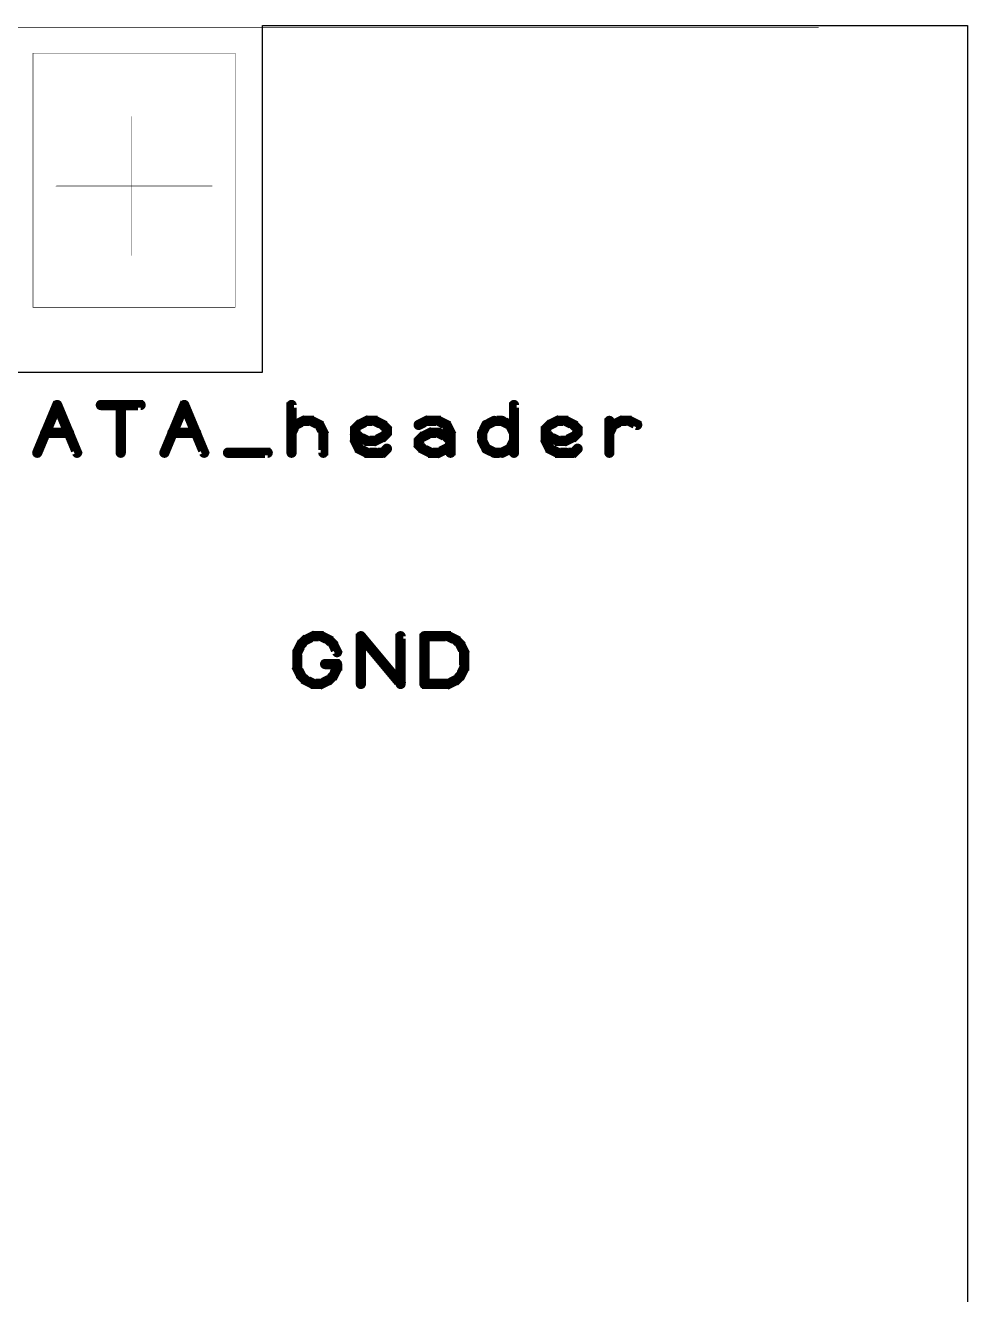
# Model space of a CAD drawing. Extents: x 1.5 to 98, y 12 to 104.4.
# Drawn here: x 81.69 to 98, y 82.44 to 104.4 of the extents above; entities that cross this region are included whole.
import ezdxf

# ---------------------------------------------------------------- set-up
doc = ezdxf.new("R2010")
doc.units = 0
doc.layers.add('_BOARD', color=254, linetype='CONTINUOUS')
doc.layers.add('TOP_SILKSCREEN', color=1, linetype='CONTINUOUS')

msp = doc.modelspace()

# ---------------------------------------------------------------- linework, layer by layer
at = {"layer": '_BOARD', "color": 3}
msp.add_lwpolyline([(2.4, 12), (2.4, 104.4), (2.4, 104.4), (30.6, 104.4), (30.6, 104.4), (30.6, 98.4), (30.6, 98.4), (85.8, 98.4), (85.8, 98.4), (85.8, 104.4), (85.8, 104.4), (98, 104.4), (98, 104.4), (98, 12), (98, 12), (2.4, 12), (2.4, 12)], close=True, dxfattribs=at)
at = {"layer": 'TOP_SILKSCREEN', "color": 135}
for points in [[(95.42, 104.3575, 0.005, 0.005, 1), (95.42, 104.3625, 0, 0, 0), (95.42, 104.36, 0, 0, 0), (95.42, 104.36, 0.01, 0.01, 0), (81.42, 104.36, 0.01, 0.01, 0), (81.42, 104.36, 0, 0, 0), (81.42, 104.36, 0.005, 0.005, 0), (81.42, 104.3625, 0.005, 0.005, 1), (81.42, 104.3575, 0, 0, 0)], [(83.5225, 100.42, 0.005, 0.005, 1), (83.5275, 100.42, 0, 0, 0), (83.525, 100.42, 0, 0, 0), (83.525, 100.42, 0.01, 0.01, 0), (83.525, 102.82, 0.01, 0.01, 0), (83.525, 102.82, 0, 0, 0), (83.525, 102.82, 0.005, 0.005, 0), (83.5275, 102.82, 0.005, 0.005, 1), (83.5225, 102.82, 0, 0, 0)], [(84.925, 101.6175, 0.005, 0.005, 1), (84.925, 101.6225, 0, 0, 0), (84.925, 101.62, 0, 0, 0), (84.925, 101.62, 0.01, 0.01, 0), (82.225, 101.62, 0.01, 0.01, 0), (82.225, 101.62, 0, 0, 0), (82.225, 101.62, 0.005, 0.005, 0), (82.225, 101.6225, 0.005, 0.005, 1), (82.225, 101.6175, 0, 0, 0)], [(81.8589, 97.0234, 0.0889, 0.0889, 1), (81.9411, 96.9892, 0, 0, 0), (81.9, 97.0063, 0, 0, 0), (81.9, 97.0063, 0.1778, 0.1778, 0), (82.2438, 97.8313, 0.1778, 0.1778, 0), (82.2438, 97.8313, 0, 0, 0), (82.2438, 97.8313, 0.0889, 0.0889, 0), (82.2849, 97.8142, 0.0889, 0.0889, 1), (82.2027, 97.8484, 0, 0, 0)], [(82.2849, 97.8484, 0.0889, 0.0889, 1), (82.2027, 97.8142, 0, 0, 0), (82.2438, 97.8313, 0, 0, 0), (82.2438, 97.8313, 0.1778, 0.1778, 0), (82.5875, 97.0063, 0.1778, 0.1778, 0), (82.5875, 97.0063, 0, 0, 0), (82.5875, 97.0063, 0.0889, 0.0889, 0), (82.5464, 96.9892, 0.0889, 0.0889, 1), (82.6286, 97.0234, 0, 0, 0)], [(83, 97.8758, 0.0889, 0.0889, 1), (83, 97.7868, 0, 0, 0), (83, 97.8313, 0, 0, 0), (83, 97.8313, 0.1778, 0.1778, 0), (83.6875, 97.8313, 0.1778, 0.1778, 0), (83.6875, 97.8313, 0, 0, 0), (83.6875, 97.8313, 0.0889, 0.0889, 0), (83.6875, 97.7868, 0.0889, 0.0889, 1), (83.6875, 97.8758, 0, 0, 0)], [(83.2993, 97.0063, 0.0889, 0.0889, 1), (83.3883, 97.0063, 0, 0, 0), (83.3438, 97.0063, 0, 0, 0), (83.3438, 97.0063, 0.1778, 0.1778, 0), (83.3438, 97.8313, 0.1778, 0.1778, 0), (83.3438, 97.8313, 0, 0, 0), (83.3438, 97.8313, 0.0889, 0.0889, 0), (83.3883, 97.8313, 0.0889, 0.0889, 1), (83.2993, 97.8313, 0, 0, 0)], [(84.0589, 97.0234, 0.0889, 0.0889, 1), (84.1411, 96.9892, 0, 0, 0), (84.1, 97.0063, 0, 0, 0), (84.1, 97.0063, 0.1778, 0.1778, 0), (84.4438, 97.8313, 0.1778, 0.1778, 0), (84.4438, 97.8313, 0, 0, 0), (84.4438, 97.8313, 0.0889, 0.0889, 0), (84.4849, 97.8142, 0.0889, 0.0889, 1), (84.4027, 97.8484, 0, 0, 0)], [(84.4849, 97.8484, 0.0889, 0.0889, 1), (84.4027, 97.8142, 0, 0, 0), (84.4438, 97.8313, 0, 0, 0), (84.4438, 97.8313, 0.1778, 0.1778, 0), (84.7875, 97.0063, 0.1778, 0.1778, 0), (84.7875, 97.0063, 0, 0, 0), (84.7875, 97.0063, 0.0889, 0.0889, 0), (84.7464, 96.9892, 0.0889, 0.0889, 1), (84.8286, 97.0234, 0, 0, 0)], [(86.2555, 97.0063, 0.0889, 0.0889, 1), (86.3445, 97.0063, 0, 0, 0), (86.3, 97.0063, 0, 0, 0), (86.3, 97.0063, 0.1778, 0.1778, 0), (86.3, 97.8313, 0.1778, 0.1778, 0), (86.3, 97.8313, 0, 0, 0), (86.3, 97.8313, 0.0889, 0.0889, 0), (86.3445, 97.8313, 0.0889, 0.0889, 1), (86.2555, 97.8313, 0, 0, 0)], [(90.1055, 97.0063, 0.0889, 0.0889, 1), (90.1945, 97.0063, 0, 0, 0), (90.15, 97.0063, 0, 0, 0), (90.15, 97.0063, 0.1778, 0.1778, 0), (90.15, 97.8313, 0.1778, 0.1778, 0), (90.15, 97.8313, 0, 0, 0), (90.15, 97.8313, 0.0889, 0.0889, 0), (90.1945, 97.8313, 0.0889, 0.0889, 1), (90.1055, 97.8313, 0, 0, 0)], [(86.2602, 97.3699, 0.0889, 0.0889, 1), (86.3398, 97.3301, 0, 0, 0), (86.3, 97.35, 0, 0, 0), (86.3, 97.35, 0.1778, 0.1778, 0), (86.3688, 97.4875, 0.1778, 0.1778, 0), (86.3688, 97.4875, 0, 0, 0), (86.3688, 97.4875, 0.0889, 0.0889, 0), (86.4086, 97.4676, 0.0889, 0.0889, 1), (86.329, 97.5074, 0, 0, 0)], [(86.3489, 97.5273, 0.0889, 0.0889, 1), (86.3887, 97.4477, 0, 0, 0), (86.3688, 97.4875, 0, 0, 0), (86.3688, 97.4875, 0.1778, 0.1778, 0), (86.5063, 97.5563, 0.1778, 0.1778, 0), (86.5063, 97.5563, 0, 0, 0), (86.5063, 97.5563, 0.0889, 0.0889, 0), (86.5262, 97.5165, 0.0889, 0.0889, 1), (86.4864, 97.5961, 0, 0, 0)], [(86.5063, 97.6008, 0.0889, 0.0889, 1), (86.5063, 97.5118, 0, 0, 0), (86.5063, 97.5563, 0, 0, 0), (86.5063, 97.5563, 0.1778, 0.1778, 0), (86.6438, 97.5563, 0.1778, 0.1778, 0), (86.6438, 97.5563, 0, 0, 0), (86.6438, 97.5563, 0.0889, 0.0889, 0), (86.6438, 97.5118, 0.0889, 0.0889, 1), (86.6438, 97.6008, 0, 0, 0)], [(86.6637, 97.5961, 0.0889, 0.0889, 1), (86.6239, 97.5165, 0, 0, 0), (86.6438, 97.5563, 0, 0, 0), (86.6438, 97.5563, 0.1778, 0.1778, 0), (86.7813, 97.4875, 0.1778, 0.1778, 0), (86.7813, 97.4875, 0, 0, 0), (86.7813, 97.4875, 0.0889, 0.0889, 0), (86.7614, 97.4477, 0.0889, 0.0889, 1), (86.8012, 97.5273, 0, 0, 0)], [(86.8211, 97.5074, 0.0889, 0.0889, 1), (86.7415, 97.4676, 0, 0, 0), (86.7813, 97.4875, 0, 0, 0), (86.7813, 97.4875, 0.1778, 0.1778, 0), (86.85, 97.35, 0.1778, 0.1778, 0), (86.85, 97.35, 0, 0, 0), (86.85, 97.35, 0.0889, 0.0889, 0), (86.8102, 97.3301, 0.0889, 0.0889, 1), (86.8898, 97.3699, 0, 0, 0)], [(87.3685, 97.4503, 0.0889, 0.0889, 1), (87.4315, 97.3873, 0, 0, 0), (87.4, 97.4188, 0, 0, 0), (87.4, 97.4188, 0.1778, 0.1778, 0), (87.4688, 97.4875, 0.1778, 0.1778, 0), (87.4688, 97.4875, 0, 0, 0), (87.4688, 97.4875, 0.0889, 0.0889, 0), (87.5003, 97.456, 0.0889, 0.0889, 1), (87.4373, 97.519, 0, 0, 0)], [(87.3555, 97.2125, 0.0889, 0.0889, 1), (87.4445, 97.2125, 0, 0, 0), (87.4, 97.2125, 0, 0, 0), (87.4, 97.2125, 0.1778, 0.1778, 0), (87.4, 97.4188, 0.1778, 0.1778, 0), (87.4, 97.4188, 0, 0, 0), (87.4, 97.4188, 0.0889, 0.0889, 0), (87.4445, 97.4188, 0.0889, 0.0889, 1), (87.3555, 97.4188, 0, 0, 0)], [(87.4489, 97.5273, 0.0889, 0.0889, 1), (87.4887, 97.4477, 0, 0, 0), (87.4688, 97.4875, 0, 0, 0), (87.4688, 97.4875, 0.1778, 0.1778, 0), (87.6063, 97.5563, 0.1778, 0.1778, 0), (87.6063, 97.5563, 0, 0, 0), (87.6063, 97.5563, 0.0889, 0.0889, 0), (87.6262, 97.5165, 0.0889, 0.0889, 1), (87.5864, 97.5961, 0, 0, 0)], [(87.6063, 97.6008, 0.0889, 0.0889, 1), (87.6063, 97.5118, 0, 0, 0), (87.6063, 97.5563, 0, 0, 0), (87.6063, 97.5563, 0.1778, 0.1778, 0), (87.7438, 97.5563, 0.1778, 0.1778, 0), (87.7438, 97.5563, 0, 0, 0), (87.7438, 97.5563, 0.0889, 0.0889, 0), (87.7438, 97.5118, 0.0889, 0.0889, 1), (87.7438, 97.6008, 0, 0, 0)], [(87.7637, 97.5961, 0.0889, 0.0889, 1), (87.7239, 97.5165, 0, 0, 0), (87.7438, 97.5563, 0, 0, 0), (87.7438, 97.5563, 0.1778, 0.1778, 0), (87.8813, 97.4875, 0.1778, 0.1778, 0), (87.8813, 97.4875, 0, 0, 0), (87.8813, 97.4875, 0.0889, 0.0889, 0), (87.8614, 97.4477, 0.0889, 0.0889, 1), (87.9012, 97.5273, 0, 0, 0)], [(87.9128, 97.519, 0.0889, 0.0889, 1), (87.8498, 97.456, 0, 0, 0), (87.8813, 97.4875, 0, 0, 0), (87.8813, 97.4875, 0.1778, 0.1778, 0), (87.95, 97.4188, 0.1778, 0.1778, 0), (87.95, 97.4188, 0, 0, 0), (87.95, 97.4188, 0.0889, 0.0889, 0), (87.9185, 97.3873, 0.0889, 0.0889, 1), (87.9815, 97.4503, 0, 0, 0)], [(87.9945, 97.4188, 0.0889, 0.0889, 1), (87.9055, 97.4188, 0, 0, 0), (87.95, 97.4188, 0, 0, 0), (87.95, 97.4188, 0.1778, 0.1778, 0), (87.95, 97.35, 0.1778, 0.1778, 0), (87.95, 97.35, 0, 0, 0), (87.95, 97.35, 0.0889, 0.0889, 0), (87.9055, 97.35, 0.0889, 0.0889, 1), (87.9945, 97.35, 0, 0, 0)], [(88.4801, 97.5273, 0.0889, 0.0889, 1), (88.5199, 97.4477, 0, 0, 0), (88.5, 97.4875, 0, 0, 0), (88.5, 97.4875, 0.1778, 0.1778, 0), (88.6375, 97.5563, 0.1778, 0.1778, 0), (88.6375, 97.5563, 0, 0, 0), (88.6375, 97.5563, 0.0889, 0.0889, 0), (88.6574, 97.5165, 0.0889, 0.0889, 1), (88.6176, 97.5961, 0, 0, 0)], [(88.6375, 97.6008, 0.0889, 0.0889, 1), (88.6375, 97.5118, 0, 0, 0), (88.6375, 97.5563, 0, 0, 0), (88.6375, 97.5563, 0.1778, 0.1778, 0), (88.8438, 97.5563, 0.1778, 0.1778, 0), (88.8438, 97.5563, 0, 0, 0), (88.8438, 97.5563, 0.0889, 0.0889, 0), (88.8438, 97.5118, 0.0889, 0.0889, 1), (88.8438, 97.6008, 0, 0, 0)], [(88.8637, 97.5961, 0.0889, 0.0889, 1), (88.8239, 97.5165, 0, 0, 0), (88.8438, 97.5563, 0, 0, 0), (88.8438, 97.5563, 0.1778, 0.1778, 0), (88.9813, 97.4875, 0.1778, 0.1778, 0), (88.9813, 97.4875, 0, 0, 0), (88.9813, 97.4875, 0.0889, 0.0889, 0), (88.9614, 97.4477, 0.0889, 0.0889, 1), (89.0012, 97.5273, 0, 0, 0)], [(89.0211, 97.5074, 0.0889, 0.0889, 1), (88.9415, 97.4676, 0, 0, 0), (88.9813, 97.4875, 0, 0, 0), (88.9813, 97.4875, 0.1778, 0.1778, 0), (89.05, 97.35, 0.1778, 0.1778, 0), (89.05, 97.35, 0, 0, 0), (89.05, 97.35, 0.0889, 0.0889, 0), (89.0102, 97.3301, 0.0889, 0.0889, 1), (89.0898, 97.3699, 0, 0, 0)], [(89.7086, 97.4676, 0.0889, 0.0889, 1), (89.629, 97.5074, 0, 0, 0), (89.6688, 97.4875, 0, 0, 0), (89.6688, 97.4875, 0.1778, 0.1778, 0), (89.6, 97.35, 0.1778, 0.1778, 0), (89.6, 97.35, 0, 0, 0), (89.6, 97.35, 0.0889, 0.0889, 0), (89.5602, 97.3699, 0.0889, 0.0889, 1), (89.6398, 97.3301, 0, 0, 0)], [(89.8262, 97.5165, 0.0889, 0.0889, 1), (89.7864, 97.5961, 0, 0, 0), (89.8063, 97.5563, 0, 0, 0), (89.8063, 97.5563, 0.1778, 0.1778, 0), (89.6688, 97.4875, 0.1778, 0.1778, 0), (89.6688, 97.4875, 0, 0, 0), (89.6688, 97.4875, 0.0889, 0.0889, 0), (89.6489, 97.5273, 0.0889, 0.0889, 1), (89.6887, 97.4477, 0, 0, 0)], [(89.9438, 97.5118, 0.0889, 0.0889, 1), (89.9438, 97.6008, 0, 0, 0), (89.9438, 97.5563, 0, 0, 0), (89.9438, 97.5563, 0.1778, 0.1778, 0), (89.8063, 97.5563, 0.1778, 0.1778, 0), (89.8063, 97.5563, 0, 0, 0), (89.8063, 97.5563, 0.0889, 0.0889, 0), (89.8063, 97.6008, 0.0889, 0.0889, 1), (89.8063, 97.5118, 0, 0, 0)], [(90.0614, 97.4477, 0.0889, 0.0889, 1), (90.1012, 97.5273, 0, 0, 0), (90.0813, 97.4875, 0, 0, 0), (90.0813, 97.4875, 0.1778, 0.1778, 0), (89.9438, 97.5563, 0.1778, 0.1778, 0), (89.9438, 97.5563, 0, 0, 0), (89.9438, 97.5563, 0.0889, 0.0889, 0), (89.9637, 97.5961, 0.0889, 0.0889, 1), (89.9239, 97.5165, 0, 0, 0)], [(90.1102, 97.3301, 0.0889, 0.0889, 1), (90.1898, 97.3699, 0, 0, 0), (90.15, 97.35, 0, 0, 0), (90.15, 97.35, 0.1778, 0.1778, 0), (90.0813, 97.4875, 0.1778, 0.1778, 0), (90.0813, 97.4875, 0, 0, 0), (90.0813, 97.4875, 0.0889, 0.0889, 0), (90.1211, 97.5074, 0.0889, 0.0889, 1), (90.0415, 97.4676, 0, 0, 0)], [(90.6685, 97.4503, 0.0889, 0.0889, 1), (90.7315, 97.3873, 0, 0, 0), (90.7, 97.4188, 0, 0, 0), (90.7, 97.4188, 0.1778, 0.1778, 0), (90.7688, 97.4875, 0.1778, 0.1778, 0), (90.7688, 97.4875, 0, 0, 0), (90.7688, 97.4875, 0.0889, 0.0889, 0), (90.8003, 97.456, 0.0889, 0.0889, 1), (90.7373, 97.519, 0, 0, 0)], [(90.6555, 97.2125, 0.0889, 0.0889, 1), (90.7445, 97.2125, 0, 0, 0), (90.7, 97.2125, 0, 0, 0), (90.7, 97.2125, 0.1778, 0.1778, 0), (90.7, 97.4188, 0.1778, 0.1778, 0), (90.7, 97.4188, 0, 0, 0), (90.7, 97.4188, 0.0889, 0.0889, 0), (90.7445, 97.4188, 0.0889, 0.0889, 1), (90.6555, 97.4188, 0, 0, 0)], [(90.7489, 97.5273, 0.0889, 0.0889, 1), (90.7887, 97.4477, 0, 0, 0), (90.7688, 97.4875, 0, 0, 0), (90.7688, 97.4875, 0.1778, 0.1778, 0), (90.9063, 97.5563, 0.1778, 0.1778, 0), (90.9063, 97.5563, 0, 0, 0), (90.9063, 97.5563, 0.0889, 0.0889, 0), (90.9262, 97.5165, 0.0889, 0.0889, 1), (90.8864, 97.5961, 0, 0, 0)], [(90.9063, 97.6008, 0.0889, 0.0889, 1), (90.9063, 97.5118, 0, 0, 0), (90.9063, 97.5563, 0, 0, 0), (90.9063, 97.5563, 0.1778, 0.1778, 0), (91.0438, 97.5563, 0.1778, 0.1778, 0), (91.0438, 97.5563, 0, 0, 0), (91.0438, 97.5563, 0.0889, 0.0889, 0), (91.0438, 97.5118, 0.0889, 0.0889, 1), (91.0438, 97.6008, 0, 0, 0)], [(91.0637, 97.5961, 0.0889, 0.0889, 1), (91.0239, 97.5165, 0, 0, 0), (91.0438, 97.5563, 0, 0, 0), (91.0438, 97.5563, 0.1778, 0.1778, 0), (91.1813, 97.4875, 0.1778, 0.1778, 0), (91.1813, 97.4875, 0, 0, 0), (91.1813, 97.4875, 0.0889, 0.0889, 0), (91.1614, 97.4477, 0.0889, 0.0889, 1), (91.2012, 97.5273, 0, 0, 0)], [(91.2128, 97.519, 0.0889, 0.0889, 1), (91.1498, 97.456, 0, 0, 0), (91.1813, 97.4875, 0, 0, 0), (91.1813, 97.4875, 0.1778, 0.1778, 0), (91.25, 97.4188, 0.1778, 0.1778, 0), (91.25, 97.4188, 0, 0, 0), (91.25, 97.4188, 0.0889, 0.0889, 0), (91.2185, 97.3873, 0.0889, 0.0889, 1), (91.2815, 97.4503, 0, 0, 0)], [(91.2945, 97.4188, 0.0889, 0.0889, 1), (91.2055, 97.4188, 0, 0, 0), (91.25, 97.4188, 0, 0, 0), (91.25, 97.4188, 0.1778, 0.1778, 0), (91.25, 97.35, 0.1778, 0.1778, 0), (91.25, 97.35, 0, 0, 0), (91.25, 97.35, 0.0889, 0.0889, 0), (91.2055, 97.35, 0.0889, 0.0889, 1), (91.2945, 97.35, 0, 0, 0)], [(91.7555, 97.0063, 0.0889, 0.0889, 1), (91.8445, 97.0063, 0, 0, 0), (91.8, 97.0063, 0, 0, 0), (91.8, 97.0063, 0.1778, 0.1778, 0), (91.8, 97.5563, 0.1778, 0.1778, 0), (91.8, 97.5563, 0, 0, 0), (91.8, 97.5563, 0.0889, 0.0889, 0), (91.8445, 97.5563, 0.0889, 0.0889, 1), (91.7555, 97.5563, 0, 0, 0)], [(91.7602, 97.3699, 0.0889, 0.0889, 1), (91.8398, 97.3301, 0, 0, 0), (91.8, 97.35, 0, 0, 0), (91.8, 97.35, 0.1778, 0.1778, 0), (91.8688, 97.4875, 0.1778, 0.1778, 0), (91.8688, 97.4875, 0, 0, 0), (91.8688, 97.4875, 0.0889, 0.0889, 0), (91.9086, 97.4676, 0.0889, 0.0889, 1), (91.829, 97.5074, 0, 0, 0)], [(91.8489, 97.5273, 0.0889, 0.0889, 1), (91.8887, 97.4477, 0, 0, 0), (91.8688, 97.4875, 0, 0, 0), (91.8688, 97.4875, 0.1778, 0.1778, 0), (92.0063, 97.5563, 0.1778, 0.1778, 0), (92.0063, 97.5563, 0, 0, 0), (92.0063, 97.5563, 0.0889, 0.0889, 0), (92.0262, 97.5165, 0.0889, 0.0889, 1), (91.9864, 97.5961, 0, 0, 0)], [(92.0063, 97.6008, 0.0889, 0.0889, 1), (92.0063, 97.5118, 0, 0, 0), (92.0063, 97.5563, 0, 0, 0), (92.0063, 97.5563, 0.1778, 0.1778, 0), (92.1438, 97.5563, 0.1778, 0.1778, 0), (92.1438, 97.5563, 0, 0, 0), (92.1438, 97.5563, 0.0889, 0.0889, 0), (92.1438, 97.5118, 0.0889, 0.0889, 1), (92.1438, 97.6008, 0, 0, 0)], [(92.1637, 97.5961, 0.0889, 0.0889, 1), (92.1239, 97.5165, 0, 0, 0), (92.1438, 97.5563, 0, 0, 0), (92.1438, 97.5563, 0.1778, 0.1778, 0), (92.2813, 97.4875, 0.1778, 0.1778, 0), (92.2813, 97.4875, 0, 0, 0), (92.2813, 97.4875, 0.0889, 0.0889, 0), (92.2614, 97.4477, 0.0889, 0.0889, 1), (92.3012, 97.5273, 0, 0, 0)], [(82.0375, 97.3945, 0.0889, 0.0889, 1), (82.0375, 97.3055, 0, 0, 0), (82.0375, 97.35, 0, 0, 0), (82.0375, 97.35, 0.1778, 0.1778, 0), (82.45, 97.35, 0.1778, 0.1778, 0), (82.45, 97.35, 0, 0, 0), (82.45, 97.35, 0.0889, 0.0889, 0), (82.45, 97.3055, 0.0889, 0.0889, 1), (82.45, 97.3945, 0, 0, 0)], [(84.2375, 97.3945, 0.0889, 0.0889, 1), (84.2375, 97.3055, 0, 0, 0), (84.2375, 97.35, 0, 0, 0), (84.2375, 97.35, 0.1778, 0.1778, 0), (84.65, 97.35, 0.1778, 0.1778, 0), (84.65, 97.35, 0, 0, 0), (84.65, 97.35, 0.0889, 0.0889, 0), (84.65, 97.3055, 0.0889, 0.0889, 1), (84.65, 97.3945, 0, 0, 0)], [(86.8945, 97.35, 0.0889, 0.0889, 1), (86.8055, 97.35, 0, 0, 0), (86.85, 97.35, 0, 0, 0), (86.85, 97.35, 0.1778, 0.1778, 0), (86.85, 97.0063, 0.1778, 0.1778, 0), (86.85, 97.0063, 0, 0, 0), (86.85, 97.0063, 0.0889, 0.0889, 0), (86.8055, 97.0063, 0.0889, 0.0889, 1), (86.8945, 97.0063, 0, 0, 0)], [(87.4373, 97.2498, 0.0889, 0.0889, 1), (87.5003, 97.3128, 0, 0, 0), (87.4688, 97.2813, 0, 0, 0), (87.4688, 97.2813, 0.1778, 0.1778, 0), (87.4, 97.35, 0.1778, 0.1778, 0), (87.4, 97.35, 0, 0, 0), (87.4, 97.35, 0.0889, 0.0889, 0), (87.4315, 97.3815, 0.0889, 0.0889, 1), (87.3685, 97.3185, 0, 0, 0)], [(87.429, 97.0551, 0.0889, 0.0889, 1), (87.5086, 97.0949, 0, 0, 0), (87.4688, 97.075, 0, 0, 0), (87.4688, 97.075, 0.1778, 0.1778, 0), (87.4, 97.2125, 0.1778, 0.1778, 0), (87.4, 97.2125, 0, 0, 0), (87.4, 97.2125, 0.0889, 0.0889, 0), (87.4398, 97.2324, 0.0889, 0.0889, 1), (87.3602, 97.1926, 0, 0, 0)], [(87.5864, 97.1727, 0.0889, 0.0889, 1), (87.6262, 97.2523, 0, 0, 0), (87.6063, 97.2125, 0, 0, 0), (87.6063, 97.2125, 0.1778, 0.1778, 0), (87.4688, 97.2813, 0.1778, 0.1778, 0), (87.4688, 97.2813, 0, 0, 0), (87.4688, 97.2813, 0.0889, 0.0889, 0), (87.4887, 97.3211, 0.0889, 0.0889, 1), (87.4489, 97.2415, 0, 0, 0)], [(87.7438, 97.168, 0.0889, 0.0889, 1), (87.7438, 97.257, 0, 0, 0), (87.7438, 97.2125, 0, 0, 0), (87.7438, 97.2125, 0.1778, 0.1778, 0), (87.6063, 97.2125, 0.1778, 0.1778, 0), (87.6063, 97.2125, 0, 0, 0), (87.6063, 97.2125, 0.0889, 0.0889, 0), (87.6063, 97.257, 0.0889, 0.0889, 1), (87.6063, 97.168, 0, 0, 0)], [(87.9012, 97.2415, 0.0889, 0.0889, 1), (87.8614, 97.3211, 0, 0, 0), (87.8813, 97.2813, 0, 0, 0), (87.8813, 97.2813, 0.1778, 0.1778, 0), (87.7438, 97.2125, 0.1778, 0.1778, 0), (87.7438, 97.2125, 0, 0, 0), (87.7438, 97.2125, 0.0889, 0.0889, 0), (87.7239, 97.2523, 0.0889, 0.0889, 1), (87.7637, 97.1727, 0, 0, 0)], [(87.9815, 97.3185, 0.0889, 0.0889, 1), (87.9185, 97.3815, 0, 0, 0), (87.95, 97.35, 0, 0, 0), (87.95, 97.35, 0.1778, 0.1778, 0), (87.8813, 97.2813, 0.1778, 0.1778, 0), (87.8813, 97.2813, 0, 0, 0), (87.8813, 97.2813, 0.0889, 0.0889, 0), (87.8498, 97.3128, 0.0889, 0.0889, 1), (87.9128, 97.2498, 0, 0, 0)], [(88.4685, 97.244, 0.0889, 0.0889, 1), (88.5315, 97.181, 0, 0, 0), (88.5, 97.2125, 0, 0, 0), (88.5, 97.2125, 0.1778, 0.1778, 0), (88.5688, 97.2813, 0.1778, 0.1778, 0), (88.5688, 97.2813, 0, 0, 0), (88.5688, 97.2813, 0.0889, 0.0889, 0), (88.6003, 97.2498, 0.0889, 0.0889, 1), (88.5373, 97.3128, 0, 0, 0)], [(88.4555, 97.1438, 0.0889, 0.0889, 1), (88.5445, 97.1438, 0, 0, 0), (88.5, 97.1438, 0, 0, 0), (88.5, 97.1438, 0.1778, 0.1778, 0), (88.5, 97.2125, 0.1778, 0.1778, 0), (88.5, 97.2125, 0, 0, 0), (88.5, 97.2125, 0.0889, 0.0889, 0), (88.5445, 97.2125, 0.0889, 0.0889, 1), (88.4555, 97.2125, 0, 0, 0)], [(88.5489, 97.3211, 0.0889, 0.0889, 1), (88.5887, 97.2415, 0, 0, 0), (88.5688, 97.2813, 0, 0, 0), (88.5688, 97.2813, 0.1778, 0.1778, 0), (88.7063, 97.35, 0.1778, 0.1778, 0), (88.7063, 97.35, 0, 0, 0), (88.7063, 97.35, 0.0889, 0.0889, 0), (88.7262, 97.3102, 0.0889, 0.0889, 1), (88.6864, 97.3898, 0, 0, 0)], [(88.7063, 97.3945, 0.0889, 0.0889, 1), (88.7063, 97.3055, 0, 0, 0), (88.7063, 97.35, 0, 0, 0), (88.7063, 97.35, 0.1778, 0.1778, 0), (88.8438, 97.35, 0.1778, 0.1778, 0), (88.8438, 97.35, 0, 0, 0), (88.8438, 97.35, 0.0889, 0.0889, 0), (88.8438, 97.3055, 0.0889, 0.0889, 1), (88.8438, 97.3945, 0, 0, 0)], [(88.8637, 97.3898, 0.0889, 0.0889, 1), (88.8239, 97.3102, 0, 0, 0), (88.8438, 97.35, 0, 0, 0), (88.8438, 97.35, 0.1778, 0.1778, 0), (88.9813, 97.2813, 0.1778, 0.1778, 0), (88.9813, 97.2813, 0, 0, 0), (88.9813, 97.2813, 0.0889, 0.0889, 0), (88.9614, 97.2415, 0.0889, 0.0889, 1), (89.0012, 97.3211, 0, 0, 0)], [(89.0128, 97.3128, 0.0889, 0.0889, 1), (88.9498, 97.2498, 0, 0, 0), (88.9813, 97.2813, 0, 0, 0), (88.9813, 97.2813, 0.1778, 0.1778, 0), (89.05, 97.2125, 0.1778, 0.1778, 0), (89.05, 97.2125, 0, 0, 0), (89.05, 97.2125, 0.0889, 0.0889, 0), (89.0185, 97.181, 0.0889, 0.0889, 1), (89.0815, 97.244, 0, 0, 0)], [(89.0945, 97.35, 0.0889, 0.0889, 1), (89.0055, 97.35, 0, 0, 0), (89.05, 97.35, 0, 0, 0), (89.05, 97.35, 0.1778, 0.1778, 0), (89.05, 97.1438, 0.1778, 0.1778, 0), (89.05, 97.1438, 0, 0, 0), (89.05, 97.1438, 0.0889, 0.0889, 0), (89.0055, 97.1438, 0.0889, 0.0889, 1), (89.0945, 97.1438, 0, 0, 0)], [(89.6445, 97.35, 0.0889, 0.0889, 1), (89.5555, 97.35, 0, 0, 0), (89.6, 97.35, 0, 0, 0), (89.6, 97.35, 0.1778, 0.1778, 0), (89.6, 97.2125, 0.1778, 0.1778, 0), (89.6, 97.2125, 0, 0, 0), (89.6, 97.2125, 0.0889, 0.0889, 0), (89.5555, 97.2125, 0.0889, 0.0889, 1), (89.6445, 97.2125, 0, 0, 0)], [(89.6398, 97.2324, 0.0889, 0.0889, 1), (89.5602, 97.1926, 0, 0, 0), (89.6, 97.2125, 0, 0, 0), (89.6, 97.2125, 0.1778, 0.1778, 0), (89.6688, 97.075, 0.1778, 0.1778, 0), (89.6688, 97.075, 0, 0, 0), (89.6688, 97.075, 0.0889, 0.0889, 0), (89.629, 97.0551, 0.0889, 0.0889, 1), (89.7086, 97.0949, 0, 0, 0)], [(90.0415, 97.0949, 0.0889, 0.0889, 1), (90.1211, 97.0551, 0, 0, 0), (90.0813, 97.075, 0, 0, 0), (90.0813, 97.075, 0.1778, 0.1778, 0), (90.15, 97.2125, 0.1778, 0.1778, 0), (90.15, 97.2125, 0, 0, 0), (90.15, 97.2125, 0.0889, 0.0889, 0), (90.1898, 97.1926, 0.0889, 0.0889, 1), (90.1102, 97.2324, 0, 0, 0)], [(90.7373, 97.2498, 0.0889, 0.0889, 1), (90.8003, 97.3128, 0, 0, 0), (90.7688, 97.2813, 0, 0, 0), (90.7688, 97.2813, 0.1778, 0.1778, 0), (90.7, 97.35, 0.1778, 0.1778, 0), (90.7, 97.35, 0, 0, 0), (90.7, 97.35, 0.0889, 0.0889, 0), (90.7315, 97.3815, 0.0889, 0.0889, 1), (90.6685, 97.3185, 0, 0, 0)], [(90.729, 97.0551, 0.0889, 0.0889, 1), (90.8086, 97.0949, 0, 0, 0), (90.7688, 97.075, 0, 0, 0), (90.7688, 97.075, 0.1778, 0.1778, 0), (90.7, 97.2125, 0.1778, 0.1778, 0), (90.7, 97.2125, 0, 0, 0), (90.7, 97.2125, 0.0889, 0.0889, 0), (90.7398, 97.2324, 0.0889, 0.0889, 1), (90.6602, 97.1926, 0, 0, 0)], [(90.8864, 97.1727, 0.0889, 0.0889, 1), (90.9262, 97.2523, 0, 0, 0), (90.9063, 97.2125, 0, 0, 0), (90.9063, 97.2125, 0.1778, 0.1778, 0), (90.7688, 97.2813, 0.1778, 0.1778, 0), (90.7688, 97.2813, 0, 0, 0), (90.7688, 97.2813, 0.0889, 0.0889, 0), (90.7887, 97.3211, 0.0889, 0.0889, 1), (90.7489, 97.2415, 0, 0, 0)], [(91.0438, 97.168, 0.0889, 0.0889, 1), (91.0438, 97.257, 0, 0, 0), (91.0438, 97.2125, 0, 0, 0), (91.0438, 97.2125, 0.1778, 0.1778, 0), (90.9063, 97.2125, 0.1778, 0.1778, 0), (90.9063, 97.2125, 0, 0, 0), (90.9063, 97.2125, 0.0889, 0.0889, 0), (90.9063, 97.257, 0.0889, 0.0889, 1), (90.9063, 97.168, 0, 0, 0)], [(91.2012, 97.2415, 0.0889, 0.0889, 1), (91.1614, 97.3211, 0, 0, 0), (91.1813, 97.2813, 0, 0, 0), (91.1813, 97.2813, 0.1778, 0.1778, 0), (91.0438, 97.2125, 0.1778, 0.1778, 0), (91.0438, 97.2125, 0, 0, 0), (91.0438, 97.2125, 0.0889, 0.0889, 0), (91.0239, 97.2523, 0.0889, 0.0889, 1), (91.0637, 97.1727, 0, 0, 0)], [(91.2815, 97.3185, 0.0889, 0.0889, 1), (91.2185, 97.3815, 0, 0, 0), (91.25, 97.35, 0, 0, 0), (91.25, 97.35, 0.1778, 0.1778, 0), (91.1813, 97.2813, 0.1778, 0.1778, 0), (91.1813, 97.2813, 0, 0, 0), (91.1813, 97.2813, 0.0889, 0.0889, 0), (91.1498, 97.3128, 0.0889, 0.0889, 1), (91.2128, 97.2498, 0, 0, 0)], [(85.2, 97.0508, 0.0889, 0.0889, 1), (85.2, 96.9618, 0, 0, 0), (85.2, 97.0063, 0, 0, 0), (85.2, 97.0063, 0.1778, 0.1778, 0), (85.8875, 97.0063, 0.1778, 0.1778, 0), (85.8875, 97.0063, 0, 0, 0), (85.8875, 97.0063, 0.0889, 0.0889, 0), (85.8875, 96.9618, 0.0889, 0.0889, 1), (85.8875, 97.0508, 0, 0, 0)], [(87.5864, 96.9665, 0.0889, 0.0889, 1), (87.6262, 97.0461, 0, 0, 0), (87.6063, 97.0063, 0, 0, 0), (87.6063, 97.0063, 0.1778, 0.1778, 0), (87.4688, 97.075, 0.1778, 0.1778, 0), (87.4688, 97.075, 0, 0, 0), (87.4688, 97.075, 0.0889, 0.0889, 0), (87.4887, 97.1148, 0.0889, 0.0889, 1), (87.4489, 97.0352, 0, 0, 0)], [(87.7438, 96.9618, 0.0889, 0.0889, 1), (87.7438, 97.0508, 0, 0, 0), (87.7438, 97.0063, 0, 0, 0), (87.7438, 97.0063, 0.1778, 0.1778, 0), (87.6063, 97.0063, 0.1778, 0.1778, 0), (87.6063, 97.0063, 0, 0, 0), (87.6063, 97.0063, 0.0889, 0.0889, 0), (87.6063, 97.0508, 0.0889, 0.0889, 1), (87.6063, 96.9618, 0, 0, 0)], [(87.8813, 96.9618, 0.0889, 0.0889, 1), (87.8813, 97.0508, 0, 0, 0), (87.8813, 97.0063, 0, 0, 0), (87.8813, 97.0063, 0.1778, 0.1778, 0), (87.7438, 97.0063, 0.1778, 0.1778, 0), (87.7438, 97.0063, 0, 0, 0), (87.7438, 97.0063, 0.0889, 0.0889, 0), (87.7438, 97.0508, 0.0889, 0.0889, 1), (87.7438, 96.9618, 0, 0, 0)], [(87.9815, 97.0435, 0.0889, 0.0889, 1), (87.9185, 97.1065, 0, 0, 0), (87.95, 97.075, 0, 0, 0), (87.95, 97.075, 0.1778, 0.1778, 0), (87.8813, 97.0063, 0.1778, 0.1778, 0), (87.8813, 97.0063, 0, 0, 0), (87.8813, 97.0063, 0.0889, 0.0889, 0), (87.8498, 97.0378, 0.0889, 0.0889, 1), (87.9128, 96.9748, 0, 0, 0)], [(88.5373, 97.0435, 0.0889, 0.0889, 1), (88.6003, 97.1065, 0, 0, 0), (88.5688, 97.075, 0, 0, 0), (88.5688, 97.075, 0.1778, 0.1778, 0), (88.5, 97.1438, 0.1778, 0.1778, 0), (88.5, 97.1438, 0, 0, 0), (88.5, 97.1438, 0.0889, 0.0889, 0), (88.5315, 97.1753, 0.0889, 0.0889, 1), (88.4685, 97.1123, 0, 0, 0)], [(88.6864, 96.9665, 0.0889, 0.0889, 1), (88.7262, 97.0461, 0, 0, 0), (88.7063, 97.0063, 0, 0, 0), (88.7063, 97.0063, 0.1778, 0.1778, 0), (88.5688, 97.075, 0.1778, 0.1778, 0), (88.5688, 97.075, 0, 0, 0), (88.5688, 97.075, 0.0889, 0.0889, 0), (88.5887, 97.1148, 0.0889, 0.0889, 1), (88.5489, 97.0352, 0, 0, 0)], [(88.8438, 96.9618, 0.0889, 0.0889, 1), (88.8438, 97.0508, 0, 0, 0), (88.8438, 97.0063, 0, 0, 0), (88.8438, 97.0063, 0.1778, 0.1778, 0), (88.7063, 97.0063, 0.1778, 0.1778, 0), (88.7063, 97.0063, 0, 0, 0), (88.7063, 97.0063, 0.0889, 0.0889, 0), (88.7063, 97.0508, 0.0889, 0.0889, 1), (88.7063, 96.9618, 0, 0, 0)], [(89.0012, 97.0352, 0.0889, 0.0889, 1), (88.9614, 97.1148, 0, 0, 0), (88.9813, 97.075, 0, 0, 0), (88.9813, 97.075, 0.1778, 0.1778, 0), (88.8438, 97.0063, 0.1778, 0.1778, 0), (88.8438, 97.0063, 0, 0, 0), (88.8438, 97.0063, 0.0889, 0.0889, 0), (88.8239, 97.0461, 0.0889, 0.0889, 1), (88.8637, 96.9665, 0, 0, 0)], [(89.0815, 97.1123, 0.0889, 0.0889, 1), (89.0185, 97.1753, 0, 0, 0), (89.05, 97.1438, 0, 0, 0), (89.05, 97.1438, 0.1778, 0.1778, 0), (88.9813, 97.075, 0.1778, 0.1778, 0), (88.9813, 97.075, 0, 0, 0), (88.9813, 97.075, 0.0889, 0.0889, 0), (88.9498, 97.1065, 0.0889, 0.0889, 1), (89.0128, 97.0435, 0, 0, 0)], [(89.0945, 97.1438, 0.0889, 0.0889, 1), (89.0055, 97.1438, 0, 0, 0), (89.05, 97.1438, 0, 0, 0), (89.05, 97.1438, 0.1778, 0.1778, 0), (89.05, 97.0063, 0.1778, 0.1778, 0), (89.05, 97.0063, 0, 0, 0), (89.05, 97.0063, 0.0889, 0.0889, 0), (89.0055, 97.0063, 0.0889, 0.0889, 1), (89.0945, 97.0063, 0, 0, 0)], [(89.6887, 97.1148, 0.0889, 0.0889, 1), (89.6489, 97.0352, 0, 0, 0), (89.6688, 97.075, 0, 0, 0), (89.6688, 97.075, 0.1778, 0.1778, 0), (89.8063, 97.0063, 0.1778, 0.1778, 0), (89.8063, 97.0063, 0, 0, 0), (89.8063, 97.0063, 0.0889, 0.0889, 0), (89.7864, 96.9665, 0.0889, 0.0889, 1), (89.8262, 97.0461, 0, 0, 0)], [(89.8063, 97.0508, 0.0889, 0.0889, 1), (89.8063, 96.9618, 0, 0, 0), (89.8063, 97.0063, 0, 0, 0), (89.8063, 97.0063, 0.1778, 0.1778, 0), (89.9438, 97.0063, 0.1778, 0.1778, 0), (89.9438, 97.0063, 0, 0, 0), (89.9438, 97.0063, 0.0889, 0.0889, 0), (89.9438, 96.9618, 0.0889, 0.0889, 1), (89.9438, 97.0508, 0, 0, 0)], [(89.9239, 97.0461, 0.0889, 0.0889, 1), (89.9637, 96.9665, 0, 0, 0), (89.9438, 97.0063, 0, 0, 0), (89.9438, 97.0063, 0.1778, 0.1778, 0), (90.0813, 97.075, 0.1778, 0.1778, 0), (90.0813, 97.075, 0, 0, 0), (90.0813, 97.075, 0.0889, 0.0889, 0), (90.1012, 97.0352, 0.0889, 0.0889, 1), (90.0614, 97.1148, 0, 0, 0)], [(90.8864, 96.9665, 0.0889, 0.0889, 1), (90.9262, 97.0461, 0, 0, 0), (90.9063, 97.0063, 0, 0, 0), (90.9063, 97.0063, 0.1778, 0.1778, 0), (90.7688, 97.075, 0.1778, 0.1778, 0), (90.7688, 97.075, 0, 0, 0), (90.7688, 97.075, 0.0889, 0.0889, 0), (90.7887, 97.1148, 0.0889, 0.0889, 1), (90.7489, 97.0352, 0, 0, 0)], [(91.0438, 96.9618, 0.0889, 0.0889, 1), (91.0438, 97.0508, 0, 0, 0), (91.0438, 97.0063, 0, 0, 0), (91.0438, 97.0063, 0.1778, 0.1778, 0), (90.9063, 97.0063, 0.1778, 0.1778, 0), (90.9063, 97.0063, 0, 0, 0), (90.9063, 97.0063, 0.0889, 0.0889, 0), (90.9063, 97.0508, 0.0889, 0.0889, 1), (90.9063, 96.9618, 0, 0, 0)], [(91.1813, 96.9618, 0.0889, 0.0889, 1), (91.1813, 97.0508, 0, 0, 0), (91.1813, 97.0063, 0, 0, 0), (91.1813, 97.0063, 0.1778, 0.1778, 0), (91.0438, 97.0063, 0.1778, 0.1778, 0), (91.0438, 97.0063, 0, 0, 0), (91.0438, 97.0063, 0.0889, 0.0889, 0), (91.0438, 97.0508, 0.0889, 0.0889, 1), (91.0438, 96.9618, 0, 0, 0)], [(91.2815, 97.0435, 0.0889, 0.0889, 1), (91.2185, 97.1065, 0, 0, 0), (91.25, 97.075, 0, 0, 0), (91.25, 97.075, 0.1778, 0.1778, 0), (91.1813, 97.0063, 0.1778, 0.1778, 0), (91.1813, 97.0063, 0, 0, 0), (91.1813, 97.0063, 0.0889, 0.0889, 0), (91.1498, 97.0378, 0.0889, 0.0889, 1), (91.2128, 96.9748, 0, 0, 0)], [(86.3602, 93.5762, 0.0889, 0.0889, 1), (86.4398, 93.5364, 0, 0, 0), (86.4, 93.5563, 0, 0, 0), (86.4, 93.5563, 0.1778, 0.1778, 0), (86.4688, 93.6938, 0.1778, 0.1778, 0), (86.4688, 93.6938, 0, 0, 0), (86.4688, 93.6938, 0.0889, 0.0889, 0), (86.5086, 93.6739, 0.0889, 0.0889, 1), (86.429, 93.7137, 0, 0, 0)], [(86.4373, 93.7253, 0.0889, 0.0889, 1), (86.5003, 93.6623, 0, 0, 0), (86.4688, 93.6938, 0, 0, 0), (86.4688, 93.6938, 0.1778, 0.1778, 0), (86.5375, 93.7625, 0.1778, 0.1778, 0), (86.5375, 93.7625, 0, 0, 0), (86.5375, 93.7625, 0.0889, 0.0889, 0), (86.569, 93.731, 0.0889, 0.0889, 1), (86.506, 93.794, 0, 0, 0)], [(86.5176, 93.8023, 0.0889, 0.0889, 1), (86.5574, 93.7227, 0, 0, 0), (86.5375, 93.7625, 0, 0, 0), (86.5375, 93.7625, 0.1778, 0.1778, 0), (86.675, 93.8313, 0.1778, 0.1778, 0), (86.675, 93.8313, 0, 0, 0), (86.675, 93.8313, 0.0889, 0.0889, 0), (86.6949, 93.7915, 0.0889, 0.0889, 1), (86.6551, 93.8711, 0, 0, 0)], [(86.675, 93.8758, 0.0889, 0.0889, 1), (86.675, 93.7868, 0, 0, 0), (86.675, 93.8313, 0, 0, 0), (86.675, 93.8313, 0.1778, 0.1778, 0), (86.8125, 93.8313, 0.1778, 0.1778, 0), (86.8125, 93.8313, 0, 0, 0), (86.8125, 93.8313, 0.0889, 0.0889, 0), (86.8125, 93.7868, 0.0889, 0.0889, 1), (86.8125, 93.8758, 0, 0, 0)], [(86.8324, 93.8711, 0.0889, 0.0889, 1), (86.7926, 93.7915, 0, 0, 0), (86.8125, 93.8313, 0, 0, 0), (86.8125, 93.8313, 0.1778, 0.1778, 0), (86.95, 93.7625, 0.1778, 0.1778, 0), (86.95, 93.7625, 0, 0, 0), (86.95, 93.7625, 0.0889, 0.0889, 0), (86.9301, 93.7227, 0.0889, 0.0889, 1), (86.9699, 93.8023, 0, 0, 0)], [(86.9815, 93.794, 0.0889, 0.0889, 1), (86.9185, 93.731, 0, 0, 0), (86.95, 93.7625, 0, 0, 0), (86.95, 93.7625, 0.1778, 0.1778, 0), (87.0188, 93.6938, 0.1778, 0.1778, 0), (87.0188, 93.6938, 0, 0, 0), (87.0188, 93.6938, 0.0889, 0.0889, 0), (86.9873, 93.6623, 0.0889, 0.0889, 1), (87.0503, 93.7253, 0, 0, 0)], [(87.0586, 93.7137, 0.0889, 0.0889, 1), (86.979, 93.6739, 0, 0, 0), (87.0188, 93.6938, 0, 0, 0), (87.0188, 93.6938, 0.1778, 0.1778, 0), (87.0875, 93.5563, 0.1778, 0.1778, 0), (87.0875, 93.5563, 0, 0, 0), (87.0875, 93.5563, 0.0889, 0.0889, 0), (87.0477, 93.5364, 0.0889, 0.0889, 1), (87.1273, 93.5762, 0, 0, 0)], [(87.4555, 93.0063, 0.0889, 0.0889, 1), (87.5445, 93.0063, 0, 0, 0), (87.5, 93.0063, 0, 0, 0), (87.5, 93.0063, 0.1778, 0.1778, 0), (87.5, 93.8313, 0.1778, 0.1778, 0), (87.5, 93.8313, 0, 0, 0), (87.5, 93.8313, 0.0889, 0.0889, 0), (87.5445, 93.8313, 0.0889, 0.0889, 1), (87.4555, 93.8313, 0, 0, 0)], [(87.5342, 93.8598, 0.0889, 0.0889, 1), (87.4658, 93.8028, 0, 0, 0), (87.5, 93.8313, 0, 0, 0), (87.5, 93.8313, 0.1778, 0.1778, 0), (88.1875, 93.0063, 0.1778, 0.1778, 0), (88.1875, 93.0063, 0, 0, 0), (88.1875, 93.0063, 0.0889, 0.0889, 0), (88.1533, 92.9778, 0.0889, 0.0889, 1), (88.2217, 93.0348, 0, 0, 0)], [(88.143, 93.0063, 0.0889, 0.0889, 1), (88.232, 93.0063, 0, 0, 0), (88.1875, 93.0063, 0, 0, 0), (88.1875, 93.0063, 0.1778, 0.1778, 0), (88.1875, 93.8313, 0.1778, 0.1778, 0), (88.1875, 93.8313, 0, 0, 0), (88.1875, 93.8313, 0.0889, 0.0889, 0), (88.232, 93.8313, 0.0889, 0.0889, 1), (88.143, 93.8313, 0, 0, 0)], [(88.5555, 93.0063, 0.0889, 0.0889, 1), (88.6445, 93.0063, 0, 0, 0), (88.6, 93.0063, 0, 0, 0), (88.6, 93.0063, 0.1778, 0.1778, 0), (88.6, 93.8313, 0.1778, 0.1778, 0), (88.6, 93.8313, 0, 0, 0), (88.6, 93.8313, 0.0889, 0.0889, 0), (88.6445, 93.8313, 0.0889, 0.0889, 1), (88.5555, 93.8313, 0, 0, 0)], [(88.6, 93.8758, 0.0889, 0.0889, 1), (88.6, 93.7868, 0, 0, 0), (88.6, 93.8313, 0, 0, 0), (88.6, 93.8313, 0.1778, 0.1778, 0), (89.0125, 93.8313, 0.1778, 0.1778, 0), (89.0125, 93.8313, 0, 0, 0), (89.0125, 93.8313, 0.0889, 0.0889, 0), (89.0125, 93.7868, 0.0889, 0.0889, 1), (89.0125, 93.8758, 0, 0, 0)], [(89.0324, 93.8711, 0.0889, 0.0889, 1), (88.9926, 93.7915, 0, 0, 0), (89.0125, 93.8313, 0, 0, 0), (89.0125, 93.8313, 0.1778, 0.1778, 0), (89.15, 93.7625, 0.1778, 0.1778, 0), (89.15, 93.7625, 0, 0, 0), (89.15, 93.7625, 0.0889, 0.0889, 0), (89.1301, 93.7227, 0.0889, 0.0889, 1), (89.1699, 93.8023, 0, 0, 0)], [(89.1815, 93.794, 0.0889, 0.0889, 1), (89.1185, 93.731, 0, 0, 0), (89.15, 93.7625, 0, 0, 0), (89.15, 93.7625, 0.1778, 0.1778, 0), (89.2188, 93.6938, 0.1778, 0.1778, 0), (89.2188, 93.6938, 0, 0, 0), (89.2188, 93.6938, 0.0889, 0.0889, 0), (89.1873, 93.6623, 0.0889, 0.0889, 1), (89.2503, 93.7253, 0, 0, 0)], [(89.2586, 93.7137, 0.0889, 0.0889, 1), (89.179, 93.6739, 0, 0, 0), (89.2188, 93.6938, 0, 0, 0), (89.2188, 93.6938, 0.1778, 0.1778, 0), (89.2875, 93.5563, 0.1778, 0.1778, 0), (89.2875, 93.5563, 0, 0, 0), (89.2875, 93.5563, 0.0889, 0.0889, 0), (89.2477, 93.5364, 0.0889, 0.0889, 1), (89.3273, 93.5762, 0, 0, 0)], [(86.3555, 93.2813, 0.0889, 0.0889, 1), (86.4445, 93.2813, 0, 0, 0), (86.4, 93.2813, 0, 0, 0), (86.4, 93.2813, 0.1778, 0.1778, 0), (86.4, 93.5563, 0.1778, 0.1778, 0), (86.4, 93.5563, 0, 0, 0), (86.4, 93.5563, 0.0889, 0.0889, 0), (86.4445, 93.5563, 0.0889, 0.0889, 1), (86.3555, 93.5563, 0, 0, 0)], [(89.332, 93.5563, 0.0889, 0.0889, 1), (89.243, 93.5563, 0, 0, 0), (89.2875, 93.5563, 0, 0, 0), (89.2875, 93.5563, 0.1778, 0.1778, 0), (89.2875, 93.2813, 0.1778, 0.1778, 0), (89.2875, 93.2813, 0, 0, 0), (89.2875, 93.2813, 0.0889, 0.0889, 0), (89.243, 93.2813, 0.0889, 0.0889, 1), (89.332, 93.2813, 0, 0, 0)], [(86.429, 93.1239, 0.0889, 0.0889, 1), (86.5086, 93.1637, 0, 0, 0), (86.4688, 93.1438, 0, 0, 0), (86.4688, 93.1438, 0.1778, 0.1778, 0), (86.4, 93.2813, 0.1778, 0.1778, 0), (86.4, 93.2813, 0, 0, 0), (86.4, 93.2813, 0.0889, 0.0889, 0), (86.4398, 93.3012, 0.0889, 0.0889, 1), (86.3602, 93.2614, 0, 0, 0)], [(86.8813, 93.3945, 0.0889, 0.0889, 1), (86.8813, 93.3055, 0, 0, 0), (86.8813, 93.35, 0, 0, 0), (86.8813, 93.35, 0.1778, 0.1778, 0), (87.0875, 93.35, 0.1778, 0.1778, 0), (87.0875, 93.35, 0, 0, 0), (87.0875, 93.35, 0.0889, 0.0889, 0), (87.0875, 93.3055, 0.0889, 0.0889, 1), (87.0875, 93.3945, 0, 0, 0)], [(87.1273, 93.2614, 0.0889, 0.0889, 1), (87.0477, 93.3012, 0, 0, 0), (87.0875, 93.2813, 0, 0, 0), (87.0875, 93.2813, 0.1778, 0.1778, 0), (87.0188, 93.1438, 0.1778, 0.1778, 0), (87.0188, 93.1438, 0, 0, 0), (87.0188, 93.1438, 0.0889, 0.0889, 0), (86.979, 93.1637, 0.0889, 0.0889, 1), (87.0586, 93.1239, 0, 0, 0)], [(87.132, 93.35, 0.0889, 0.0889, 1), (87.043, 93.35, 0, 0, 0), (87.0875, 93.35, 0, 0, 0), (87.0875, 93.35, 0.1778, 0.1778, 0), (87.0875, 93.2813, 0.1778, 0.1778, 0), (87.0875, 93.2813, 0, 0, 0), (87.0875, 93.2813, 0.0889, 0.0889, 0), (87.043, 93.2813, 0.0889, 0.0889, 1), (87.132, 93.2813, 0, 0, 0)], [(89.3273, 93.2614, 0.0889, 0.0889, 1), (89.2477, 93.3012, 0, 0, 0), (89.2875, 93.2813, 0, 0, 0), (89.2875, 93.2813, 0.1778, 0.1778, 0), (89.2188, 93.1438, 0.1778, 0.1778, 0), (89.2188, 93.1438, 0, 0, 0), (89.2188, 93.1438, 0.0889, 0.0889, 0), (89.179, 93.1637, 0.0889, 0.0889, 1), (89.2586, 93.1239, 0, 0, 0)], [(86.506, 93.0435, 0.0889, 0.0889, 1), (86.569, 93.1065, 0, 0, 0), (86.5375, 93.075, 0, 0, 0), (86.5375, 93.075, 0.1778, 0.1778, 0), (86.4688, 93.1438, 0.1778, 0.1778, 0), (86.4688, 93.1438, 0, 0, 0), (86.4688, 93.1438, 0.0889, 0.0889, 0), (86.5003, 93.1753, 0.0889, 0.0889, 1), (86.4373, 93.1123, 0, 0, 0)], [(86.6551, 92.9665, 0.0889, 0.0889, 1), (86.6949, 93.0461, 0, 0, 0), (86.675, 93.0063, 0, 0, 0), (86.675, 93.0063, 0.1778, 0.1778, 0), (86.5375, 93.075, 0.1778, 0.1778, 0), (86.5375, 93.075, 0, 0, 0), (86.5375, 93.075, 0.0889, 0.0889, 0), (86.5574, 93.1148, 0.0889, 0.0889, 1), (86.5176, 93.0352, 0, 0, 0)], [(86.8125, 92.9618, 0.0889, 0.0889, 1), (86.8125, 93.0508, 0, 0, 0), (86.8125, 93.0063, 0, 0, 0), (86.8125, 93.0063, 0.1778, 0.1778, 0), (86.675, 93.0063, 0.1778, 0.1778, 0), (86.675, 93.0063, 0, 0, 0), (86.675, 93.0063, 0.0889, 0.0889, 0), (86.675, 93.0508, 0.0889, 0.0889, 1), (86.675, 92.9618, 0, 0, 0)], [(86.9699, 93.0352, 0.0889, 0.0889, 1), (86.9301, 93.1148, 0, 0, 0), (86.95, 93.075, 0, 0, 0), (86.95, 93.075, 0.1778, 0.1778, 0), (86.8125, 93.0063, 0.1778, 0.1778, 0), (86.8125, 93.0063, 0, 0, 0), (86.8125, 93.0063, 0.0889, 0.0889, 0), (86.7926, 93.0461, 0.0889, 0.0889, 1), (86.8324, 92.9665, 0, 0, 0)], [(87.0503, 93.1123, 0.0889, 0.0889, 1), (86.9873, 93.1753, 0, 0, 0), (87.0188, 93.1438, 0, 0, 0), (87.0188, 93.1438, 0.1778, 0.1778, 0), (86.95, 93.075, 0.1778, 0.1778, 0), (86.95, 93.075, 0, 0, 0), (86.95, 93.075, 0.0889, 0.0889, 0), (86.9185, 93.1065, 0.0889, 0.0889, 1), (86.9815, 93.0435, 0, 0, 0)], [(89.0125, 92.9618, 0.0889, 0.0889, 1), (89.0125, 93.0508, 0, 0, 0), (89.0125, 93.0063, 0, 0, 0), (89.0125, 93.0063, 0.1778, 0.1778, 0), (88.6, 93.0063, 0.1778, 0.1778, 0), (88.6, 93.0063, 0, 0, 0), (88.6, 93.0063, 0.0889, 0.0889, 0), (88.6, 93.0508, 0.0889, 0.0889, 1), (88.6, 92.9618, 0, 0, 0)], [(89.1699, 93.0352, 0.0889, 0.0889, 1), (89.1301, 93.1148, 0, 0, 0), (89.15, 93.075, 0, 0, 0), (89.15, 93.075, 0.1778, 0.1778, 0), (89.0125, 93.0063, 0.1778, 0.1778, 0), (89.0125, 93.0063, 0, 0, 0), (89.0125, 93.0063, 0.0889, 0.0889, 0), (88.9926, 93.0461, 0.0889, 0.0889, 1), (89.0324, 92.9665, 0, 0, 0)], [(89.2503, 93.1123, 0.0889, 0.0889, 1), (89.1873, 93.1753, 0, 0, 0), (89.2188, 93.1438, 0, 0, 0), (89.2188, 93.1438, 0.1778, 0.1778, 0), (89.15, 93.075, 0.1778, 0.1778, 0), (89.15, 93.075, 0, 0, 0), (89.15, 93.075, 0.0889, 0.0889, 0), (89.1185, 93.1065, 0.0889, 0.0889, 1), (89.1815, 93.0435, 0, 0, 0)]]:
    msp.add_lwpolyline(points, format="xyseb", dxfattribs=at)
msp.add_lwpolyline([(85.325, 103.9175, 0.005, 0.005, 1), (85.325, 103.9225, 0, 0, 0), (85.325, 103.92, 0, 0, 0), (85.325, 103.92, 0.01, 0.01, 0), (81.825, 103.92, 0, 0, 0), (81.825, 103.92, 0.005, 0.005, 0), (81.825, 103.9225, 0.005, 0.005, 1), (81.825, 103.9175, 0, 0, 0), (81.8275, 103.92, 0.005, 0.005, 1), (81.8225, 103.92, 0, 0, 0), (81.825, 103.92, 0, 0, 0), (81.825, 103.92, 0.01, 0.01, 0), (81.825, 99.52, 0, 0, 0), (81.825, 99.52, 0.005, 0.005, 0), (81.8225, 99.52, 0.005, 0.005, 1), (81.8275, 99.52, 0, 0, 0), (81.825, 99.5225, 0.005, 0.005, 1), (81.825, 99.5175, 0, 0, 0), (81.825, 99.52, 0, 0, 0), (81.825, 99.52, 0.01, 0.01, 0), (85.325, 99.52, 0, 0, 0), (85.325, 99.52, 0.005, 0.005, 0), (85.325, 99.5175, 0.005, 0.005, 1), (85.325, 99.5225, 0, 0, 0), (85.3225, 99.52, 0.005, 0.005, 1), (85.3275, 99.52, 0, 0, 0), (85.325, 99.52, 0, 0, 0), (85.325, 99.52, 0.01, 0.01, 0), (85.325, 103.92, 0.01, 0.01, 0), (85.325, 103.92, 0, 0, 0), (85.325, 103.92, 0.005, 0.005, 0), (85.3275, 103.92, 0.005, 0.005, 1), (85.3225, 103.92, 0, 0, 0)], format="xyseb", close=True, dxfattribs=at)

doc.saveas('drawing.dxf')
